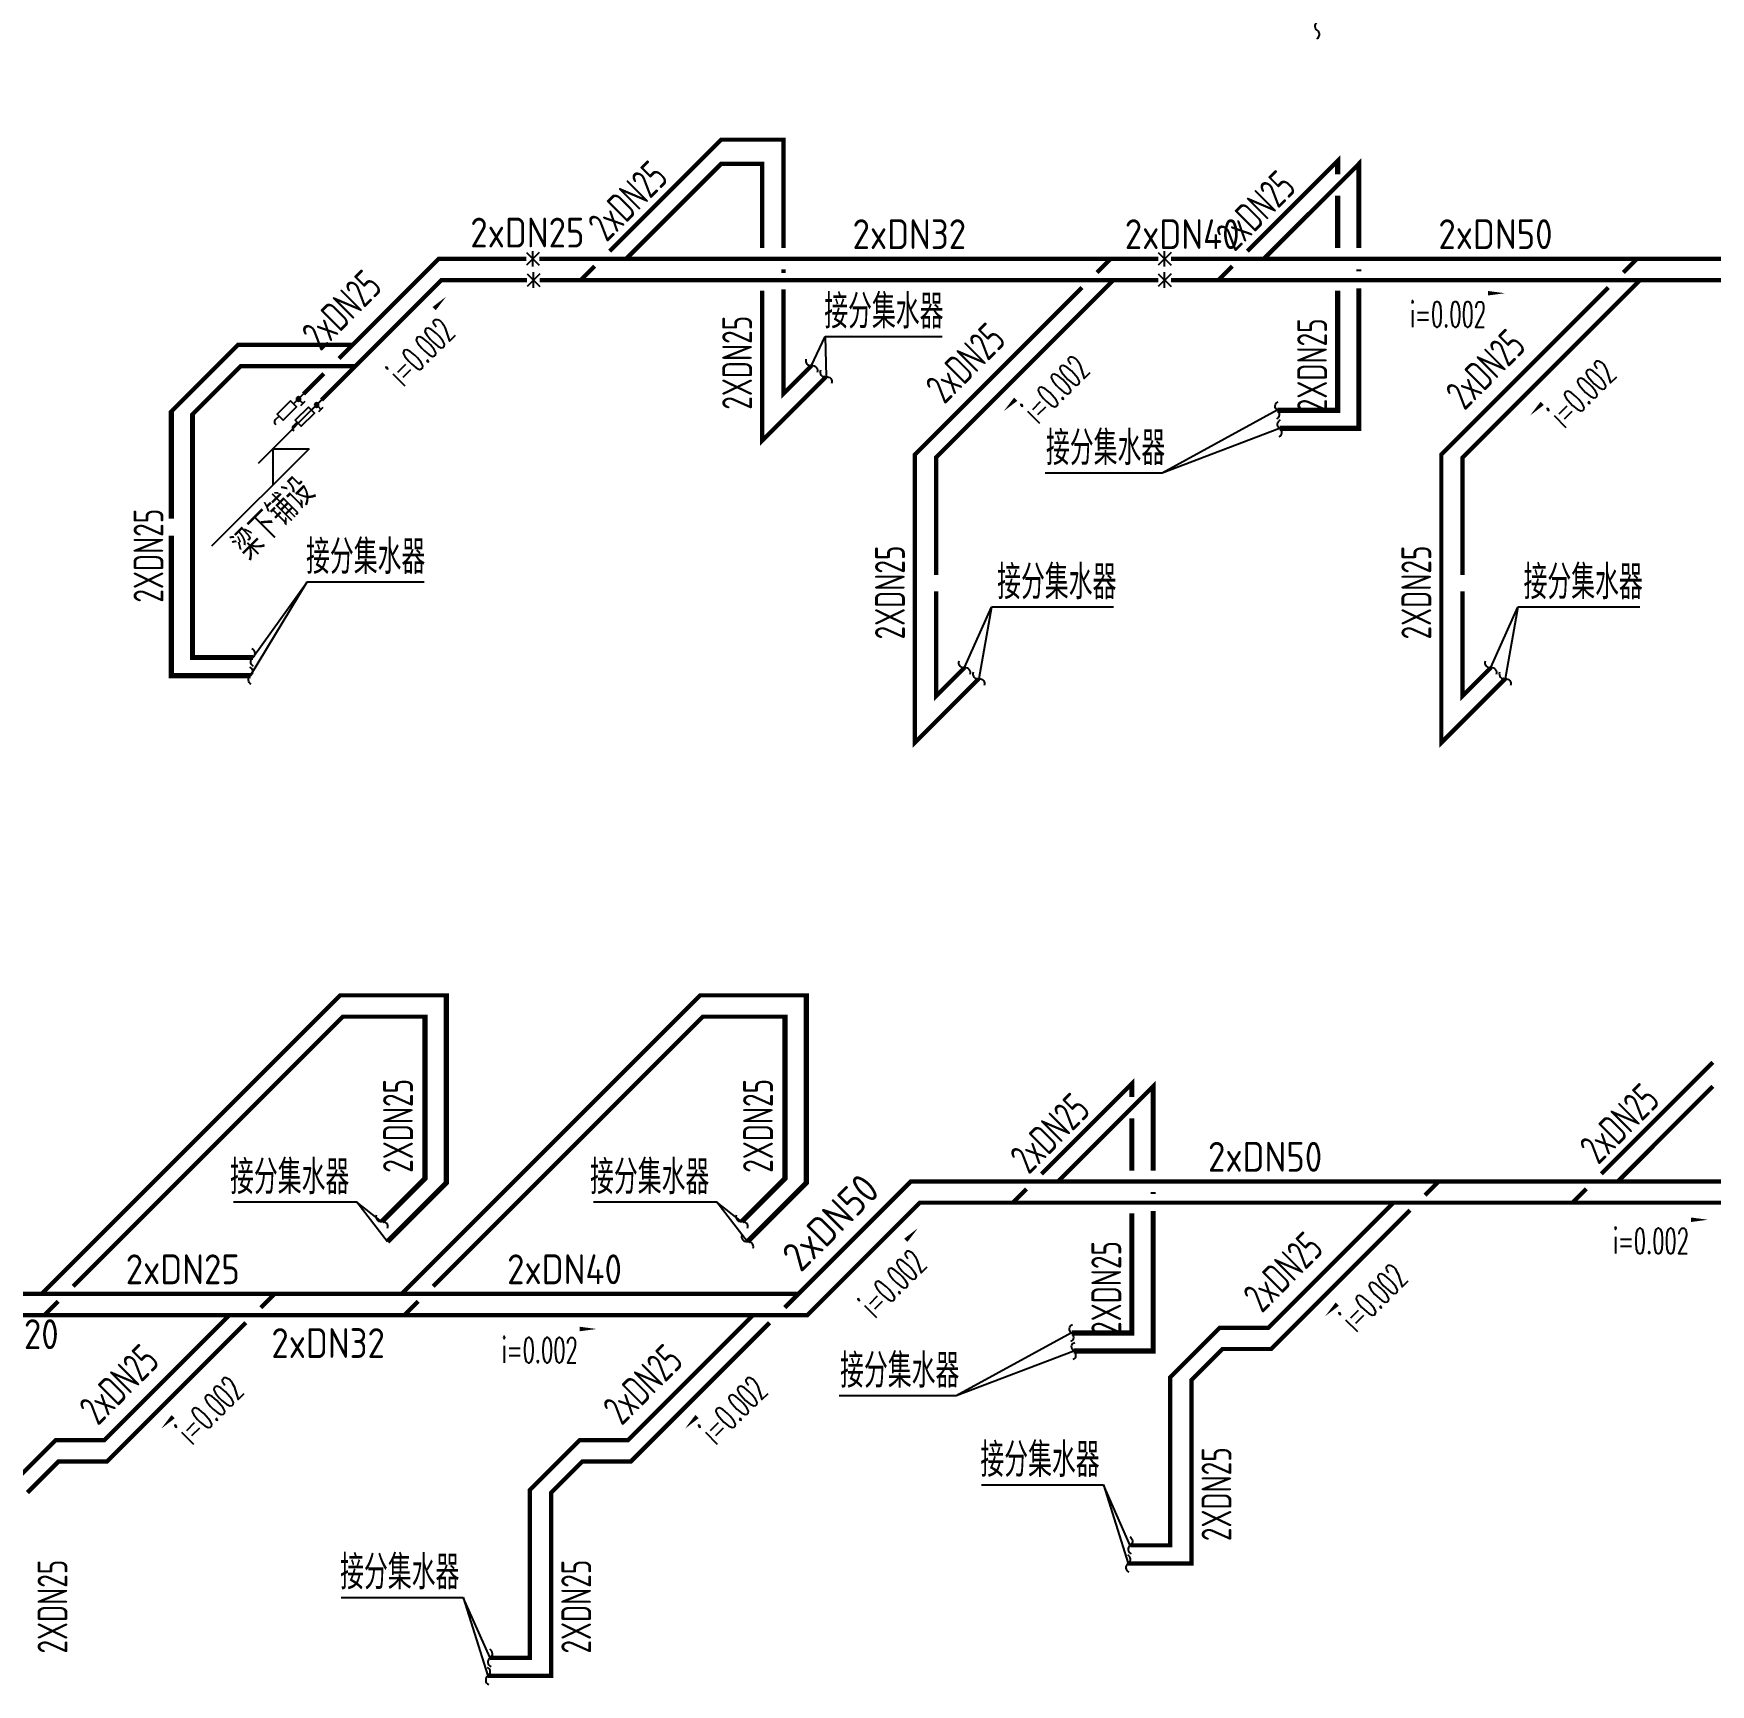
# Model space of a CAD drawing. Extents: x 1485827 to 1655027, y -76676 to -17276.
# Drawn here: x 1599176 to 1618871, y -62061 to -42672 of the extents above; entities that cross this region are included whole.
import ezdxf

# ---------------------------------------------------------------- set-up
doc = ezdxf.new("R2010")
doc.units = 0
doc.header["$LTSCALE"] = 1000
doc.header["$MEASUREMENT"] = 0
doc.linetypes.add('DASH', pattern=[0.35, 0.25, -0.1])
for name, color, linetype in [('6', 7, 'Continuous'), ('_TCH_MASK', 7, 'Continuous'), ('C-sheet(通用-图框)', 7, 'Continuous'), ('DIM-暖供水', 3, 'Continuous'), ('EQ-TH', 7, 'Continuous'), ('HDWG', 7, 'Continuous'), ('PIPE-地暖供', 4, 'Continuous'), ('PIPE-暖供水', 3, 'Continuous'), ('PIPE-暖回水', 2, 'DASH'), ('TH_TEXT', 7, 'Continuous'), ('THVAC_ELEV', 3, 'Continuous'), ('VALVE-暖供水', 7, 'Continuous'), ('设备以及附件层', 7, 'Continuous')]:
    doc.layers.add(name, color=color, linetype=linetype)
doc.styles.add('_THVAC_DIM', font='SIMPLEX', dxfattribs={"width": 0.8, "height": 3.5, "bigfont": 'HZTXT'})
doc.styles.get("Standard").update_dxf_attribs({"font": 'gbenor.shx', "bigfont": 'gbcbig.shx'})
doc.styles.add('TSSD_Dimension', font='tssdeng.shx', dxfattribs={"width": 0.7, "bigfont": 'hztxt.shx'})

# ---------------------------------------------------------------- blocks, each defined once
blk = doc.blocks.new('$VALVE$00000779')
blk.add_lwpolyline([(58, 967, 0.432023), (-39, 887), (-39, 772)], format="xyb")
blk.add_lwpolyline([(-100, 332), (-100, 772), (100, 772), (100, 332)], close=True)
blk.add_lwpolyline([(0, 332), (0, 0)])
at = {"layer": '6'}
blk.add_lwpolyline([(144, 238), (144, 94)], dxfattribs=at)
at = {"layer": 'HDWG'}
blk.add_lwpolyline([(48, 166), (144, 166)], dxfattribs=at)
for radius in [48, 43.2, 38.4, 24, 14.4]:
    blk.add_circle((0, 166), radius, dxfattribs=at)
at = {"width": 0.8, "flags": 9}
for tag in ['YSIZE', 'XSIZE', 'XSIZE', 'YSIZE']:
    blk.add_attdef(tag, (0, 332), '', height=0.5, rotation=90, dxfattribs=at)
at = {"flags": 9}
for tag in ['XSIZE', 'YSIZE']:
    blk.add_attdef(tag, (0, 166), '', height=0.24, rotation=270, dxfattribs=at)
at = {"width": 0.8, "flags": 9}
for tag in ['YSIZE', 'XSIZE', 'XSIZE', 'YSIZE']:
    blk.add_attdef(tag, (0, 0), '', height=0.5, dxfattribs=at)
blk = doc.blocks.new('$VALVE$00000780')
at = {"layer": '设备以及附件层'}
for points in [[(-37.3, -37.3), (37.3, 37.3)], [(37.3, -37.3), (-37.3, 37.3)], [(0, 45.5), (0, -45.5)]]:
    blk.add_lwpolyline(points, dxfattribs=at)
blk = doc.blocks.new('$ThvacSys$00000040')
at = {"elevation": 0}
blk.add_lwpolyline([(7, -101, -0.575183), (0, 0, 0.604745), (-11, 101, 16.924828)], format="xyb", dxfattribs=at)

msp = doc.modelspace()

# ---------------------------------------------------------------- hatches: boundary and pattern name
at = {"layer": 'PIPE-暖供水', "linetype": 'Continuous'}
for points in [[(1607252.8, -43918.8), (1607235.1, -43901.2), (1607242.4, -43893.8)], [(1607252.8, -43918.8), (1607252.8, -43893.8), (1607242.4, -43893.8)], [(1607983.3, -43918.8), (1607983.3, -43893.8), (1608008.3, -43893.8)], [(1607983.3, -43918.8), (1608008.3, -43918.8), (1608008.3, -43893.8)], [(1614491.9, -44168.8), (1614474.2, -44151.2), (1614521.9, -44103.5)], [(1614491.9, -44168.8), (1614521.9, -44168.8), (1614521.9, -44103.5)], [(1603968, -45567.2), (1603950.4, -45549.6), (1603957.7, -45542.2)], [(1603968, -45567.2), (1603968, -45542.2), (1603957.7, -45542.2)], [(1601610, -46577.8), (1601592.3, -46560.1), (1601599.6, -46552.8)], [(1601610, -46577.8), (1601610, -46552.8), (1601599.6, -46552.8)], [(1607983.3, -46903.7), (1607958.3, -46903.7), (1607958.3, -46964)], [(1607983.3, -46903.7), (1608001, -46921.4), (1607958.3, -46964)], [(1601044.5, -47143.2), (1601026.9, -47125.5), (1601014.5, -47137.8)], [(1601044.5, -47143.2), (1601014.5, -47143.2), (1601014.5, -47137.8)], [(1614491.9, -47097), (1614521.9, -47097), (1614521.9, -47127)], [(1614491.9, -47097), (1614491.9, -47127), (1614521.9, -47127)], [(1609777.8, -47650.4), (1609760.1, -47632.8), (1609752.8, -47640.1)], [(1609777.8, -47650.4), (1609752.8, -47650.4), (1609752.8, -47640.1)], [(1615959.7, -47650.4), (1615942, -47632.8), (1615934.7, -47640.1)], [(1615959.7, -47650.4), (1615934.7, -47650.4), (1615934.7, -47640.1)], [(1601044.5, -50000.7), (1601014.5, -50000.7), (1601014.5, -50030.7)], [(1601044.5, -50000.7), (1601044.5, -50030.7), (1601014.5, -50030.7)], [(1609777.8, -50450.6), (1609752.8, -50450.6), (1609752.8, -50511)], [(1609777.8, -50450.6), (1609795.5, -50468.3), (1609752.8, -50511)], [(1615959.7, -50450.6), (1615934.7, -50450.6), (1615934.7, -50511)], [(1615959.7, -50450.6), (1615977.4, -50468.3), (1615934.7, -50511)], [(1602809.3, -54217.8), (1602791.6, -54200.1), (1602798.9, -54192.8)], [(1602809.3, -54217.8), (1602809.3, -54192.8), (1602798.9, -54192.8)], [(1603773.8, -54217.8), (1603803.8, -54217.8), (1603803.8, -54192.8)], [(1603773.8, -54217.8), (1603773.8, -54192.8), (1603803.8, -54192.8)], [(1607037.2, -54217.8), (1607019.5, -54200.1), (1607026.9, -54192.8)], [(1607037.2, -54217.8), (1607037.2, -54192.8), (1607026.9, -54192.8)], [(1608001.7, -54217.8), (1608031.7, -54217.8), (1608031.7, -54192.8)], [(1608001.7, -54217.8), (1608001.7, -54192.8), (1608031.7, -54192.8)], [(1612074.5, -55004.4), (1612056.8, -54986.7), (1612104.5, -54939)], [(1612074.5, -55004.4), (1612104.5, -55004.4), (1612104.5, -54939)], [(1603773.8, -56120.1), (1603795, -56141.3), (1603803.8, -56132.6)], [(1603773.8, -56120.1), (1603803.8, -56120.1), (1603803.8, -56132.6)], [(1608001.7, -56120.1), (1608022.9, -56141.3), (1608031.7, -56132.6)], [(1608001.7, -56120.1), (1608031.7, -56120.1), (1608031.7, -56132.6)], [(1609584.3, -56402.8), (1609566.7, -56385.1), (1609574, -56377.8)], [(1609584.3, -56402.8), (1609584.3, -56377.8), (1609574, -56377.8)], [(1608263.5, -57723.6), (1608281.2, -57741.3), (1608273.9, -57748.6)], [(1608263.5, -57723.6), (1608263.5, -57748.6), (1608273.9, -57748.6)], [(1613107.4, -57871.2), (1613089.8, -57853.5), (1613097.1, -57846.2)], [(1613107.4, -57871.2), (1613107.4, -57846.2), (1613097.1, -57846.2)], [(1613677.8, -57871.2), (1613677.8, -57896.2), (1613688.2, -57896.2)], [(1613677.8, -57871.2), (1613695.5, -57888.9), (1613688.2, -57896.2)], [(1612074.5, -57932.6), (1612104.5, -57932.6), (1612104.5, -57962.6)], [(1612074.5, -57932.6), (1612074.5, -57962.6), (1612104.5, -57962.6)], [(1612525.5, -58453.1), (1612507.8, -58435.5), (1612500.5, -58442.8)], [(1612525.5, -58453.1), (1612500.5, -58453.1), (1612500.5, -58442.8)], [(1599437.1, -59192), (1599419.4, -59174.3), (1599426.7, -59167)], [(1599437.1, -59192), (1599437.1, -59167), (1599426.7, -59167)], [(1600007.5, -59192), (1600007.5, -59217), (1600017.8, -59217)], [(1600007.5, -59192), (1600025.2, -59209.7), (1600017.8, -59217)], [(1605588.3, -59192), (1605570.6, -59174.3), (1605577.9, -59167)], [(1605588.3, -59192), (1605588.3, -59167), (1605577.9, -59167)], [(1606158.7, -59192), (1606158.7, -59217), (1606169, -59217)], [(1606158.7, -59192), (1606176.4, -59209.7), (1606169, -59217)], [(1605006.4, -59773.9), (1604988.7, -59756.3), (1604981.4, -59763.6)], [(1605006.4, -59773.9), (1604981.4, -59773.9), (1604981.4, -59763.6)], [(1612525.5, -60427.3), (1612550.5, -60427.3), (1612550.5, -60452.3)], [(1612525.5, -60427.3), (1612525.5, -60452.3), (1612550.5, -60452.3)], [(1605006.4, -61748.1), (1605031.4, -61748.1), (1605031.4, -61773.1)], [(1605006.4, -61748.1), (1605006.4, -61773.1), (1605031.4, -61773.1)]]:
    msp.add_hatch(color=256, dxfattribs=at).paths.add_polyline_path(points)
at = {"layer": 'PIPE-暖回水', "linetype": 'DASH'}
for points in [[(1607252.8, -44201.7), (1607235.1, -44184), (1607242.4, -44176.7)], [(1607252.8, -44201.7), (1607252.8, -44176.7), (1607242.4, -44176.7)], [(1607733.3, -44201.7), (1607758.3, -44201.7), (1607758.3, -44176.7)], [(1607733.3, -44201.7), (1607733.3, -44176.7), (1607758.3, -44176.7)], [(1614741.9, -44201.7), (1614724.2, -44184), (1614771.9, -44136.3)], [(1614741.9, -44201.7), (1614771.9, -44201.7), (1614771.9, -44136.3)], [(1603935.2, -45317.2), (1603917.5, -45299.6), (1603924.8, -45292.2)], [(1603935.2, -45317.2), (1603935.2, -45292.2), (1603924.8, -45292.2)], [(1601577.1, -46327.8), (1601559.5, -46310.1), (1601566.8, -46302.8)], [(1601577.1, -46327.8), (1601577.1, -46302.8), (1601566.8, -46302.8)], [(1600794.5, -47110.3), (1600776.9, -47092.7), (1600764.5, -47105)], [(1600794.5, -47110.3), (1600764.5, -47110.3), (1600764.5, -47105)], [(1607733.3, -47453.7), (1607708.3, -47453.7), (1607708.3, -47514)], [(1607733.3, -47453.7), (1607751, -47471.4), (1607708.3, -47514)], [(1614741.9, -47309.2), (1614771.9, -47309.2), (1614771.9, -47339.2)], [(1614741.9, -47309.2), (1614741.9, -47339.2), (1614771.9, -47339.2)], [(1609527.8, -47617.6), (1609510.1, -47599.9), (1609502.8, -47607.2)], [(1609527.8, -47617.6), (1609502.8, -47617.6), (1609502.8, -47607.2)], [(1615709.7, -47617.6), (1615692, -47599.9), (1615684.7, -47607.2)], [(1615709.7, -47617.6), (1615684.7, -47617.6), (1615684.7, -47607.2)], [(1600794.5, -50212.8), (1600764.5, -50212.8), (1600764.5, -50242.8)], [(1600794.5, -50212.8), (1600794.5, -50242.8), (1600764.5, -50242.8)], [(1609527.8, -51000.6), (1609502.8, -51000.6), (1609502.8, -51061)], [(1609527.8, -51000.6), (1609545.5, -51018.3), (1609502.8, -51061)], [(1615709.7, -51000.6), (1615684.7, -51000.6), (1615684.7, -51061)], [(1615709.7, -51000.6), (1615727.4, -51018.3), (1615684.7, -51061)], [(1602776.4, -53967.8), (1602758.7, -53950.1), (1602766.1, -53942.8)], [(1602776.4, -53967.8), (1602776.4, -53942.8), (1602766.1, -53942.8)], [(1604023.8, -53967.8), (1604053.8, -53967.8), (1604053.8, -53942.8)], [(1604023.8, -53967.8), (1604023.8, -53942.8), (1604053.8, -53942.8)], [(1607004.4, -53967.8), (1606986.7, -53950.1), (1606994, -53942.8)], [(1607004.4, -53967.8), (1607004.4, -53942.8), (1606994, -53942.8)], [(1608251.7, -53967.8), (1608281.7, -53967.8), (1608281.7, -53942.8)], [(1608251.7, -53967.8), (1608251.7, -53942.8), (1608281.7, -53942.8)], [(1612324.5, -55037.2), (1612306.8, -55019.5), (1612354.5, -54971.9)], [(1612324.5, -55037.2), (1612354.5, -55037.2), (1612354.5, -54971.9)], [(1609480.8, -56152.8), (1609463.1, -56135.1), (1609470.4, -56127.8)], [(1609480.8, -56152.8), (1609480.8, -56127.8), (1609470.4, -56127.8)], [(1604023.8, -56170.1), (1604053.8, -56170.1), (1604053.8, -56182.6)], [(1604023.8, -56170.1), (1604045, -56191.3), (1604053.8, -56182.6)], [(1608251.7, -56170.1), (1608281.7, -56170.1), (1608281.7, -56182.6)], [(1608251.7, -56170.1), (1608272.9, -56191.3), (1608281.7, -56182.6)], [(1613140.3, -58121.2), (1613122.6, -58103.5), (1613129.9, -58096.2)], [(1613140.3, -58121.2), (1613140.3, -58096.2), (1613129.9, -58096.2)], [(1612324.5, -58144.7), (1612354.5, -58144.7), (1612354.5, -58174.7)], [(1612324.5, -58144.7), (1612324.5, -58174.7), (1612354.5, -58174.7)], [(1613710.7, -58121.2), (1613710.7, -58146.2), (1613721, -58146.2)], [(1613710.7, -58121.2), (1613728.4, -58138.9), (1613721, -58146.2)], [(1612775.5, -58486), (1612757.8, -58468.3), (1612750.5, -58475.6)], [(1612775.5, -58486), (1612750.5, -58486), (1612750.5, -58475.6)], [(1599469.9, -59442), (1599452.3, -59424.3), (1599459.6, -59417)], [(1599469.9, -59442), (1599469.9, -59417), (1599459.6, -59417)], [(1600040.3, -59442), (1600040.3, -59467), (1600050.7, -59467)], [(1600040.3, -59442), (1600058, -59459.7), (1600050.7, -59467)], [(1605621.1, -59442), (1605603.5, -59424.3), (1605610.8, -59417)], [(1605621.1, -59442), (1605621.1, -59417), (1605610.8, -59417)], [(1606191.5, -59442), (1606191.5, -59467), (1606201.9, -59467)], [(1606191.5, -59442), (1606209.2, -59459.7), (1606201.9, -59467)], [(1605256.4, -59806.8), (1605238.7, -59789.1), (1605231.4, -59796.4)], [(1605256.4, -59806.8), (1605231.4, -59806.8), (1605231.4, -59796.4)], [(1612775.5, -60639.4), (1612800.5, -60639.4), (1612800.5, -60664.4)], [(1612775.5, -60639.4), (1612775.5, -60664.4), (1612800.5, -60664.4)], [(1605256.4, -61960.2), (1605281.4, -61960.2), (1605281.4, -61985.2)], [(1605256.4, -61960.2), (1605256.4, -61985.2), (1605281.4, -61985.2)]]:
    msp.add_hatch(color=256, dxfattribs=at).paths.add_polyline_path(points)

# ---------------------------------------------------------------- linework, layer by layer
for p, q in [((1602973.5, -56396.8, 0), (1601523.2, -56396.8, 0)), ((1607201.5, -56396.8, 0), (1605751.1, -56396.8, 0))]:
    msp.add_line(p, q)
at = {"layer": '_TCH_MASK'}
for p, q in [((1608314.5, -46572.5), (1608473.7, -46230.3)), ((1608473.7, -46230.3), (1608483.3, -46703.7)), ((1608473.7, -46230.3), (1609848.7, -46230.3)), ((1612431.3, -47834.6), (1611056.3, -47834.6)), ((1602388.2, -49112.8), (1603763.2, -49112.8)), ((1610109, -50119.4), (1610425.7, -49409.4, 0)), ((1610425.7, -49409.4, 0), (1610277.8, -50250.6)), ((1611858.5, -49409.4, 0), (1610425.7, -49409.4, 0)), ((1616290.9, -50119.4), (1616607.6, -49409.4, 0)), ((1616607.6, -49409.4, 0), (1616459.7, -50250.6)), ((1618040.4, -49409.4, 0), (1616607.6, -49409.4, 0)), ((1610013.9, -58670.1), (1608638.9, -58670.1)), ((1610307.6, -59717.3), (1611740.4, -59717.3)), ((1611740.4, -59717.3), (1612030.3, -60639.4, 0)), ((1612057.2, -60427.3), (1611740.4, -59717.3)), ((1602788.5, -61038.1), (1604221.3, -61038.1)), ((1604221.3, -61038.1), (1604511.2, -61960.2, 0)), ((1604538, -61748.1), (1604221.3, -61038.1))]:
    msp.add_line(p, q, dxfattribs=at)
at = {"layer": 'C-sheet(通用-图框)'}
for p, q in [((1602696.4, -46838.8), (1601815.1, -47720.2)), ((1613783.7, -47097.1, 0), (1612431.3, -47834.6)), ((1613810.5, -47309.2), (1612431.3, -47834.6)), ((1601726.2, -50212.9, 0), (1602388.2, -49112.8)), ((1601752.5, -50000.7), (1602388.2, -49112.8)), ((1603333.1, -56860.8), (1602973.5, -56396.8, 0)), ((1603268, -56625.9), (1602973.5, -56396.8, 0)), ((1607561, -56860.8), (1607201.5, -56396.8, 0)), ((1607495.9, -56625.9), (1607201.5, -56396.8, 0)), ((1611366.3, -57932.6, 0), (1610013.9, -58670.1)), ((1611393.1, -58144.7), (1610013.9, -58670.1))]:
    msp.add_line(p, q, dxfattribs=at)
at = {"layer": 'DIM-暖供水'}
for points in [[(1603114.6, -46669.5, 0, 0, 0), (1604022.7, -45761.4, 0, 53.3, 0), (1603881.3, -45902.8, 0, 0, 0)], [(1615172.4, -45722, 0, 0, 0), (1616456.7, -45722, 0, 53.3, 0), (1616256.7, -45722, 0, 0, 0)], [(1611478.4, -46199.7, 0, 0, 0), (1610570.3, -47107.8, 0, 53.3, 0), (1610711.7, -46966.4, 0, 0, 0)], [(1617660.7, -46249.6, 0, 0, 0), (1616752.6, -47157.7, 0, 53.3, 0), (1616894, -47016.3, 0, 0, 0)], [(1608654.5, -57610.5, 0, 0, 0), (1609562.6, -56702.4, 0, 53.3, 0), (1609421.2, -56843.8, 0, 0, 0)], [(1617556, -56603.1, 0, 0, 0), (1618840.2, -56603.1, 0, 53.3, 0), (1618640.2, -56603.1, 0, 0, 0)], [(1615171.4, -56910.3, 0, 0, 0), (1614346, -57735.7, 0, 53.3, 0), (1614487.5, -57594.3, 0, 0, 0)], [(1604505.2, -57886.2, 0, 0, 0), (1605789.5, -57886.2, 0, 53.3, 0), (1605589.5, -57886.2, 0, 0, 0)], [(1601501.1, -58231.1, 0, 0, 0), (1600675.7, -59056.5, 0, 53.3, 0), (1600817.1, -58915.1, 0, 0, 0)], [(1607652.3, -58231.1, 0, 0, 0), (1606826.9, -59056.5, 0, 53.3, 0), (1606968.3, -58915.1, 0, 0, 0)]]:
    msp.add_lwpolyline(points, format="xyseb", dxfattribs=at)
at = {"layer": 'PIPE-暖供水', "linetype": 'Continuous'}
for points, const_width in [([(1607252.8, -43918.8), (1605942.8, -45228.8)], 50), ([(1607252.8, -43918.8), (1607983.3, -43918.8)], 50), ([(1607983.3, -45192.2), (1607983.3, -43918.8)], 50), ([(1613431.9, -45228.8), (1614491.9, -44168.8)], 50), ([(1614491.9, -44326.7), (1614491.9, -44168.8)], 60), ([(1614491.9, -45192.2), (1614491.9, -44576.7)], 60), ([(1605766, -45405.6), (1605604.4, -45567.2)], 50), ([(1607983.3, -45484.5), (1607983.3, -45442.2)], 50), ([(1613093.5, -45567.2), (1613255.1, -45405.6)], 50), ([(1602957.5, -46577.8), (1603968, -45567.2)], 50), ([(1604971.5, -45567.2), (1603968, -45567.2)], 50), ([(1605604.4, -45567.2), (1605121.5, -45567.2)], 50), ([(1611861, -45567.2), (1605604.4, -45567.2)], 50), ([(1607983.3, -46903.7), (1607983.3, -45674.6)], 50), ([(1609777.8, -47650.4), (1611861, -45567.2)], 50), ([(1612385.6, -45567.2), (1611861, -45567.2)], 50), ([(1613093.5, -45567.2), (1612535.6, -45567.2)], 50), ([(1618042.9, -45567.2), (1613093.5, -45567.2)], 50), ([(1614491.9, -47097), (1614491.9, -45692.2)], 60), ([(1615959.7, -47650.4), (1618042.9, -45567.2)], 50), ([(1619124.7, -45567.2), (1618042.9, -45567.2)], 50), ([(1601044.5, -47143.2), (1601610, -46577.8)], 50), ([(1602957.5, -46577.8), (1601610, -46577.8)], 50), ([(1602559, -46976.3), (1602957.5, -46577.8)], 50), ([(1607983.3, -46903.7), (1608314.5, -46572.5)], 50), ([(1614491.9, -47097), (1613783.9, -47097)], 60), ([(1601044.5, -50000.7), (1601044.5, -47143.2)], 60), ([(1609777.8, -49031.4), (1609777.8, -47650.4)], 50), ([(1615959.7, -49031.4), (1615959.7, -47650.4)], 50), ([(1609777.8, -50450.6), (1609777.8, -49221.5)], 50), ([(1615959.7, -50450.6), (1615959.7, -49221.5)], 50), ([(1601044.5, -50000.7), (1601752.5, -50000.7)], 60), ([(1609777.8, -50450.6), (1610109, -50119.4)], 50), ([(1615959.7, -50450.6), (1616290.9, -50119.4)], 50), ([(1599641.8, -57385.2), (1602809.3, -54217.8)], 50), ([(1602809.3, -54217.8), (1603773.8, -54217.8)], 50), ([(1603773.8, -56120.1), (1603773.8, -54217.8)], 60), ([(1603869.8, -57385.2), (1607037.2, -54217.8)], 50), ([(1607037.2, -54217.8), (1608001.7, -54217.8)], 50), ([(1608001.7, -56120.1), (1608001.7, -54217.8)], 60), ([(1618899.4, -54754.4), (1617589.4, -56064.4)], 50), ([(1611014.5, -56064.4), (1612074.5, -55004.4)], 50), ([(1612074.5, -55162.2), (1612074.5, -55004.4)], 60), ([(1612074.5, -56027.8), (1612074.5, -55412.2)], 60), ([(1603773.8, -56120.1), (1603268, -56625.9)], 60), ([(1608001.7, -56120.1), (1607495.9, -56625.9)], 60), ([(1610676.1, -56402.8), (1610837.7, -56241.2)], 50), ([(1617412.6, -56241.2), (1617251, -56402.8)], 50), ([(1609584.3, -56402.8), (1608263.5, -57723.6)], 50), ([(1610676.1, -56402.8), (1609584.3, -56402.8)], 50), ([(1615146.3, -56402.8), (1610676.1, -56402.8)], 50), ([(1612074.5, -57932.6), (1612074.5, -56527.8)], 60), ([(1613677.8, -57871.2), (1615146.3, -56402.8)], 50), ([(1617251, -56402.8), (1615146.3, -56402.8)], 50), ([(1620687.9, -56402.8), (1617251, -56402.8)], 50), ([(1599303.4, -57723.6), (1598646.3, -57723.6)], 50), ([(1599303.4, -57723.6), (1599465.1, -57562)], 50), ([(1601475.9, -57723.6), (1599303.4, -57723.6)], 50), ([(1600007.5, -59192), (1601475.9, -57723.6)], 50), ([(1603531.4, -57723.6), (1601475.9, -57723.6)], 50), ([(1603531.4, -57723.6), (1603693, -57562)], 50), ([(1607627.1, -57723.6), (1603531.4, -57723.6)], 50), ([(1606158.7, -59192), (1607627.1, -57723.6)], 50), ([(1608263.5, -57723.6), (1607627.1, -57723.6)], 50), ([(1612525.5, -58453.1), (1613107.4, -57871.2)], 50), ([(1613677.8, -57871.2), (1613107.4, -57871.2)], 50), ([(1612074.5, -57932.6), (1611366.6, -57932.6)], 60), ([(1612525.5, -60427.3), (1612525.5, -58453.1)], 50), ([(1598855.2, -59773.9), (1599437.1, -59192)], 50), ([(1600007.5, -59192), (1599437.1, -59192)], 50), ([(1605006.4, -59773.9), (1605588.3, -59192)], 50), ([(1606158.7, -59192), (1605588.3, -59192)], 50), ([(1605006.4, -61748.1), (1605006.4, -59773.9)], 50), ([(1612525.5, -60427.3), (1612057.2, -60427.3)], 50), ([(1605006.4, -61748.1), (1604538, -61748.1)], 50)]:
    msp.add_lwpolyline(points, dxfattribs=dict(at, const_width=const_width))
at = {"layer": 'PIPE-暖回水', "linetype": 'DASH'}
for points, const_width in [([(1606137.2, -45317.2), (1607252.8, -44201.7)], 50), ([(1607252.8, -44201.7), (1607733.3, -44201.7)], 50), ([(1607733.3, -45192.2), (1607733.3, -44201.7)], 50), ([(1613626.3, -45317.2), (1614741.9, -44201.7)], 50), ([(1614741.9, -45192.2), (1614741.9, -44201.7)], 60), ([(1602924.7, -46327.8), (1603935.2, -45317.2)], 50), ([(1604965.4, -45317.2), (1603935.2, -45317.2)], 50), ([(1606137.2, -45317.2), (1605115.4, -45317.2)], 50), ([(1611828.2, -45317.2), (1606137.2, -45317.2)], 50), ([(1611666.6, -45478.8), (1611828.2, -45317.2)], 50), ([(1612385.6, -45317.2), (1611828.2, -45317.2)], 50), ([(1613626.3, -45317.2), (1612535.6, -45317.2)], 50), ([(1618010.1, -45317.2), (1613626.3, -45317.2)], 50), ([(1617848.4, -45478.8), (1618010.1, -45317.2)], 50), ([(1619657.6, -45317.2), (1618010.1, -45317.2)], 50), ([(1614741.9, -45464.4), (1614741.9, -45442.2)], 60), ([(1607733.3, -47453.7), (1607733.3, -45692.2)], 50), ([(1609527.8, -47617.6), (1611489.8, -45655.6)], 50), ([(1614741.9, -47309.2), (1614741.9, -45664.9)], 60), ([(1615709.7, -47617.6), (1617671.7, -45655.6)], 50), ([(1600794.5, -47110.3), (1601577.1, -46327.8)], 50), ([(1602924.7, -46327.8), (1601577.1, -46327.8)], 50), ([(1602763.1, -46489.4), (1602924.7, -46327.8)], 50), ([(1602347.2, -46905.2), (1602586.3, -46666.1)], 50), ([(1607733.3, -47453.7), (1608483.3, -46703.7)], 50), ([(1600794.5, -48368.1), (1600794.5, -47110.3)], 60), ([(1614741.9, -47309.2), (1613810.5, -47309.2)], 60), ([(1609527.8, -51000.6), (1609527.8, -47617.6)], 50), ([(1615709.7, -51000.6), (1615709.7, -47617.6)], 50), ([(1600794.5, -50212.8), (1600794.5, -48568.5)], 60), ([(1600794.5, -50212.8), (1601725.9, -50212.8)], 60), ([(1609527.8, -51000.6), (1610277.8, -50250.6)], 50), ([(1615709.7, -51000.6), (1616459.7, -50250.6)], 50), ([(1599270.6, -57473.6), (1602776.4, -53967.8)], 50), ([(1602776.4, -53967.8), (1604023.8, -53967.8)], 50), ([(1603498.6, -57473.6), (1607004.4, -53967.8)], 50), ([(1604023.8, -56170.1), (1604023.8, -53967.8)], 60), ([(1607004.4, -53967.8), (1608251.7, -53967.8)], 50), ([(1608251.7, -56170.1), (1608251.7, -53967.8)], 60), ([(1611209, -56152.8), (1612324.5, -55037.2)], 50), ([(1612324.5, -56027.8), (1612324.5, -55037.2)], 60), ([(1617783.9, -56152.8), (1618899.4, -55037.2)], 50), ([(1609480.8, -56152.8), (1608160, -57473.6)], 50), ([(1611209, -56152.8), (1609480.8, -56152.8)], 50), ([(1615679.1, -56152.8), (1611209, -56152.8)], 50), ([(1615517.5, -56314.4), (1615679.1, -56152.8)], 50), ([(1617783.9, -56152.8), (1615679.1, -56152.8)], 50), ([(1620687.8, -56152.8), (1617783.9, -56152.8)], 50), ([(1604023.8, -56170.1), (1603333.1, -56860.8)], 60), ([(1608251.7, -56170.1), (1607561, -56860.8)], 60), ([(1612324.5, -56300), (1612324.5, -56277.8)], 60), ([(1612324.5, -58144.7), (1612324.5, -56500.4)], 60), ([(1613710.7, -58121.2), (1615340.7, -56491.2)], 50), ([(1599270.6, -57473.6), (1598724.9, -57473.6)], 50), ([(1602008.8, -57473.6), (1599270.6, -57473.6)], 50), ([(1601847.2, -57635.2), (1602008.8, -57473.6)], 50), ([(1603498.6, -57473.6), (1602008.8, -57473.6)], 50), ([(1608160, -57473.6), (1603498.6, -57473.6)], 50), ([(1607998.4, -57635.2), (1608160, -57473.6)], 50), ([(1600040.3, -59442), (1601670.4, -57812)], 50), ([(1606191.5, -59442), (1607821.6, -57812)], 50), ([(1612775.5, -58486), (1613140.3, -58121.2)], 50), ([(1613710.7, -58121.2), (1613140.3, -58121.2)], 50), ([(1612324.5, -58144.7), (1611393.1, -58144.7)], 60), ([(1612775.5, -60639.4), (1612775.5, -58486)], 50), ([(1599105.2, -59806.8), (1599469.9, -59442)], 50), ([(1600040.3, -59442), (1599469.9, -59442)], 50), ([(1605256.4, -59806.8), (1605621.1, -59442)], 50), ([(1606191.5, -59442), (1605621.1, -59442)], 50), ([(1605256.4, -61960.2), (1605256.4, -59806.8)], 50), ([(1612775.5, -60639.4), (1612030.6, -60639.4)], 50), ([(1605256.4, -61960.2), (1604511.4, -61960.2)], 50)]:
    msp.add_lwpolyline(points, dxfattribs=dict(at, const_width=const_width))
at = {"layer": 'THVAC_ELEV'}
for p, q in [((1602411.6, -47547.9), (1601266.2, -48693.3)), ((1601987.4, -47547.9), (1602411.6, -47547.9)), ((1601987.4, -47547.9), (1601987.4, -47972.2))]:
    msp.add_line(p, q, dxfattribs=at)

# ---------------------------------------------------------------- block references
at = {"layer": 'EQ-TH', "yscale": -1}
for p, rotation in [((1614252.9, -42633.3), 180.0000000000067), ((1608314.5, -46572.5), 45.00000000000371), ((1608483.3, -46703.7), 45.00000000000373), ((1613783.9, -47097), 180.0000000000067), ((1613810.5, -47309.2), 180.0000000000067), ((1610109, -50119.4), 45.00000000000371), ((1610277.8, -50250.6), 45.00000000000373), ((1616290.9, -50119.4), 45.00000000000371), ((1616459.7, -50250.6), 45.00000000000373), ((1603268, -56625.9), 225.0000000000067), ((1607495.9, -56625.9), 225.0000000000067), ((1607561, -56860.8), 225.0000000000067), ((1611366.6, -57932.6), 180.0000000000067), ((1611393.1, -58144.7), 180.0000000000067)]:
    msp.add_blockref('$ThvacSys$00000040', p, dxfattribs=dict(at, rotation=rotation))
at = {"layer": 'EQ-TH'}
for p in [(1601752.5, -50000.7), (1601725.9, -50212.8)]:
    msp.add_blockref('$ThvacSys$00000040', p, dxfattribs=at)
at = {"layer": 'EQ-TH', "rotation": 179.9999999999827}
for p in [(1612057.2, -60427.3), (1612030.6, -60639.4), (1604538, -61748.1), (1604511.4, -61960.2)]:
    msp.add_blockref('$ThvacSys$00000040', p, dxfattribs=at)
at = {"layer": 'VALVE-暖供水'}
for name, p, xscale, yscale, zscale, rotation in [('$VALVE$00000780', (1605040.4, -45317.2), 2, 2, 2, 180), ('$VALVE$00000780', (1612460.6, -45317.2), 2, 2, 2, 180), ('$VALVE$00000780', (1605046.5, -45567.2), 2, 2, 2, 180), ('$VALVE$00000780', (1612460.6, -45567.2), 2, 2, 2, 180), ('$VALVE$00000779', (1602347.2, -46905.2), -0.5, 0.5, 0.5, 134.9999999999999), ('$VALVE$00000779', (1602559, -46976.3), -0.5, 0.5, 0.5, 134.9999999999999)]:
    msp.add_blockref(name, p, dxfattribs=dict(at, xscale=xscale, yscale=yscale, zscale=zscale, rotation=rotation))

# ---------------------------------------------------------------- texts
at = {"layer": 'DIM-暖供水', "color": 7, "style": '_THVAC_DIM', "width": 0.564706}
for p in [(1615342.6, -46119), (1617726.1, -57000.2), (1604675.3, -58283.2)]:
    msp.add_text('i=0.002', height=297.5, dxfattribs=at).set_placement(p)
for p in [(1603515.7, -46829.9), (1610971.4, -47268.3), (1617153.6, -47318.2), (1609055.5, -57771), (1614705.7, -57937.5), (1601035.4, -59258.3), (1607186.6, -59258.3)]:
    msp.add_text('i=0.002', height=297.5, rotation=45, dxfattribs=at).set_placement(p)
at = {"layer": 'PIPE-地暖供', "style": 'TSSD_Dimension', "width": 0.7}
for s, rotation, p in [('2xDN25', 45, (1605907.5, -45130.9)), ('2xDN25', 45, (1613282.6, -45244.9)), ('2xDN25', 45, (1602547.3, -46413)), ('2XDN25', 90, (1607614.7, -47089.9)), ('2xDN25', 45, (1609873.7, -47035.2)), ('2XDN25', 90, (1614367.4, -47119.9)), ('2xDN25', 45, (1615982, -47108.6)), ('2XDN25', 90, (1600701.1, -49356)), ('2XDN25', 90, (1609409.2, -49788.2)), ('2XDN25', 90, (1615591.1, -49788.2)), ('2XDN25', 90, (1603632, -56051.8)), ('2XDN25', 90, (1607859.9, -56051.8)), ('2xDN25', 45, (1610865.2, -56080.4)), ('2xDN25', 45, (1617554.1, -55966.4)), ('2XDN25', 90, (1611950, -57955.4)), ('2xDN25', 45, (1613603.3, -57709.2)), ('2xDN25', 45, (1599933, -59030)), ('2xDN25', 45, (1606084.2, -59030)), ('2XDN25', 90, (1613244.1, -60377.3)), ('2XDN25', 90, (1599573.8, -61698.1)), ('2XDN25', 90, (1605725, -61698.1))]:
    msp.add_text(s, height=350, rotation=rotation, dxfattribs=at).set_placement(p)
for p in [(1608462.8, -46136.3), (1611066.5, -47740.6), (1602377.3, -49018.8), (1610493.7, -49315.4), (1616675.6, -49315.4), (1601484.8, -56302.8), (1605712.7, -56302.8), (1608649.1, -58576.1), (1610296.7, -59623.2), (1602777.5, -60944.1)]:
    msp.add_text('接分集水器', height=400, dxfattribs=at).set_placement(p)
at = {"layer": 'TH_TEXT'}
for s, p in [('2xDN25', (1604306, -45184.9)), ('2xDN32', (1608795.2, -45203.5)), ('2xDN40', (1611992.2, -45203.5)), ('2xDN50', (1615675.4, -45203.5)), ('2xDN50', (1612969.6, -56039.1)), ('2xDN25', (1600258.9, -57359.9)), ('2xDN40', (1604738.3, -57359.9)), ('2xDN20', (1598143.9, -58122.2)), ('2xDN32', (1601969.4, -58226.9))]:
    msp.add_text(s, height=350, dxfattribs=at).set_placement(p)
msp.add_text('2xDN50', height=350, rotation=45, dxfattribs=at).set_placement((1608186.6, -57232.4))
at = {"layer": 'THVAC_ELEV', "color": 7, "style": '_THVAC_DIM', "width": 0.8}
msp.add_text('梁下铺设', height=350, rotation=45, dxfattribs=at).set_placement((1601719.5, -48883.5))

doc.saveas('drawing.dxf')
